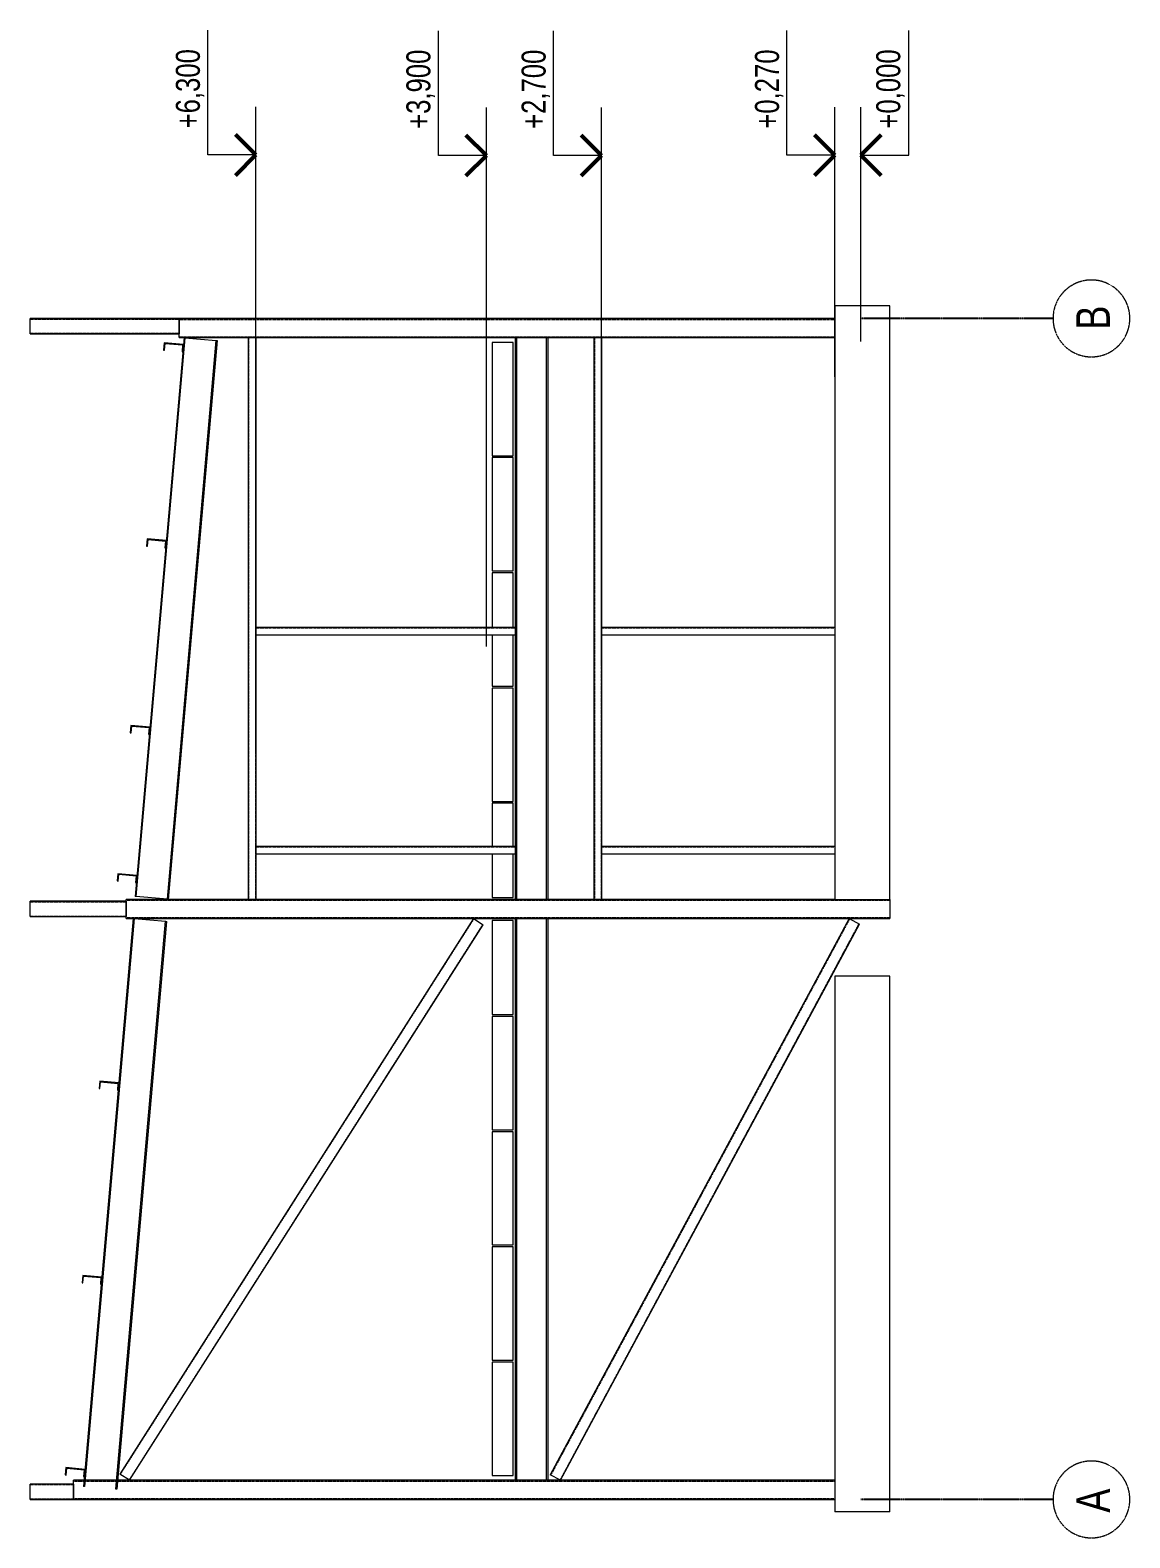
# Model space of a CAD drawing. Header units: millimetres. Extents: x 1117013 to 3394463, y -717780 to -102922.
# Drawn here: x 1422193 to 1433643, y -635682 to -619980 of the extents above; entities that cross this region are included whole.
import ezdxf

# ---------------------------------------------------------------- set-up
doc = ezdxf.new("R2010")
doc.units = ezdxf.units.MM
for name, pattern in [('ADSK_Линия сетки', [21, 12, -3, 3, -3]), ('ADSK_Невидимые', [5, 3, -2]), ('CENTERX2', [4, 2.5, -0.5, 0.5, -0.5])]:
    doc.linetypes.add(name, pattern=pattern)
for name, color, linetype, lineweight in [('Аннотация', 7, 'Continuous', 20), ('Каркас', 7, 'Continuous', 18), ('Несущие колонны', 7, 'Continuous', 18), ('Отметки', 7, 'Continuous', 9), ('Стены', 7, 'Continuous', 18)]:
    doc.layers.add(name, color=color, linetype=linetype, lineweight=lineweight)
doc.layers.add('Оси', color=1, linetype='CENTERX2')
doc.styles.add('Century Gothic', font='GOTHIC.TTF', dxfattribs={"width": 0.8, "height": 250})
doc.styles.add('Century Gothic_1', font='GOTHIC.TTF', dxfattribs={"width": 0.8, "height": 500})

# ---------------------------------------------------------------- blocks, each defined once
blk = doc.blocks.new('ADSK_КолоннаНесущая_Труба_ГОСТ 30245-2003 - 200x200x10-1059750-КР_DWG_Ф_А-В')
at = {"layer": 'Несущие колонны'}
for p, q in [((12100, 7100), (12300, 7100)), ((12100, 7100), (12100, 270)), ((12300, 270), (12300, 7100))]:
    blk.add_line(p, q, dxfattribs=at)
at = {"layer": 'Несущие колонны', "linetype": 'ADSK_Невидимые'}
for p, q in [((12110, 7100), (12110, 270)), ((12290, 7100), (12290, 270))]:
    blk.add_line(p, q, dxfattribs=at)
blk = doc.blocks.new('ADSK_КолоннаНесущая_Труба_ГОСТ 30245-2003 - 200x200x10-1068426-КР_DWG_Ф_А-В')
at = {"layer": 'Несущие колонны', "linetype": 'ADSK_Невидимые'}
for p, q in [((10, 8200), (10, 270)), ((190, 8200), (190, 8089)), ((190, 8080), (190, 7751)), ((190, 7742), (190, 270))]:
    blk.add_line(p, q, dxfattribs=at)
blk = doc.blocks.new('ADSK_КолоннаНесущая_Труба_ГОСТ 30245-2003 - 200x200x10-1059764-КР_DWG_Ф_А-В')
at = {"layer": 'Несущие колонны'}
for p, q in [((6050, 7650), (6250, 7650)), ((6050, 7650), (6050, -300)), ((6250, 270), (6250, 7650)), ((6250, -300), (6050, -300))]:
    blk.add_line(p, q, dxfattribs=at)
at = {"layer": 'Несущие колонны', "linetype": 'ADSK_Невидимые'}
for p, q in [((6060, 7650), (6060, -300)), ((6240, 7650), (6240, -300))]:
    blk.add_line(p, q, dxfattribs=at)
blk = doc.blocks.new('___Двутавр типа Ш _СТО АСЧМ 20-93__ Балка - 35Ш2-1101852-КР_DWG_Ф_А-В')
at = {"layer": 'Каркас'}
for p, q in [((6050, 3600), (200, 3600)), ((6050, 3586), (200, 3586)), ((6720, 3600), (6250, 3600)), ((12100, 3586), (6250, 3586)), ((9000, 3600), (6800, 3600)), ((12100, 3600), (9080, 3600)), ((200, 3274), (6050, 3274)), ((6050, 3260), (200, 3260)), ((6250, 3274), (12100, 3274)), ((12100, 3260), (6250, 3260))]:
    blk.add_line(p, q, dxfattribs=at)
blk = doc.blocks.new('___Двутавр типа Б _СТО АСЧМ 20-93__ Балка - 35Б1-1101854-КР_DWG_Ф_А-В')
at = {"layer": 'Каркас'}
for p, q in [((6251, 7221), (6279, 7548)), ((6279, 7548), (6280, 7557)), ((12099, 7038), (6279, 7548)), ((12100, 7047), (6280, 7557)), ((6250, 7212), (6251, 7221)), ((12070, 6703), (6250, 7212)), ((6251, 7221), (12071, 6712)), ((12099, 7038), (12071, 6712)), ((12100, 7047), (12099, 7038)), ((12071, 6712), (12070, 6703))]:
    blk.add_line(p, q, dxfattribs=at)
blk = doc.blocks.new('___Двутавр типа Б _СТО АСЧМ 20-93__ Балка - 35Б1-1101855-КР_DWG_Ф_А-В')
at = {"layer": 'Каркас'}
for p, q in [((135, 8085), (136, 8094)), ((6049, 7568), (135, 8085)), ((6050, 7577), (136, 8094)), ((106, 7749), (107, 7758)), ((6020, 7232), (106, 7749)), ((107, 7758), (6021, 7241)), ((6049, 7568), (6021, 7241)), ((6050, 7577), (6049, 7568)), ((6021, 7241), (6020, 7232))]:
    blk.add_line(p, q, dxfattribs=at)
blk = doc.blocks.new('ADSK_Балка_Труба_ГОСТ 30245-2003 - 80x80x5-1059788-КР_DWG_Ф_А-В')
at = {"layer": 'Каркас'}
for p, q in [((6250, 2700), (6250, 2780)), ((12100, 2780), (6250, 2780)), ((12100, 2700), (6250, 2700)), ((12100, 2780), (12100, 2700))]:
    blk.add_line(p, q, dxfattribs=at)
at = {"layer": 'Каркас', "linetype": 'ADSK_Невидимые'}
for p, q in [((12100, 2775), (6250, 2775)), ((12100, 2705), (6250, 2705))]:
    blk.add_line(p, q, dxfattribs=at)
blk = doc.blocks.new('SK_ПлитаПерекрытия_Пустотная - ПК 68-10-8-778403-КР_DWG_Ф_А-В')
at = {"layer": 'Каркас'}
for p, q in [((6270, 3840), (6270, 3620)), ((6720, 3840), (6270, 3840)), ((7250, 3840), (6800, 3840)), ((7250, 3620), (7250, 3840)), ((6270, 3620), (6720, 3620)), ((6800, 3620), (7250, 3620))]:
    blk.add_line(p, q, dxfattribs=at)
blk = doc.blocks.new('SK_ПлитаПерекрытия_Пустотная - ПК 68-10-8-778110-КР_DWG_Ф_А-В')
at = {"layer": 'Каркас'}
for p, q in [((6030, 3840), (5050, 3840)), ((5050, 3840), (5050, 3620)), ((6030, 3620), (6030, 3840)), ((5050, 3620), (6030, 3620))]:
    blk.add_line(p, q, dxfattribs=at)
blk = doc.blocks.new('SK_ПлитаПерекрытия_Пустотная - ПК 68-12-8-778387-КР_DWG_Ф_А-В')
at = {"layer": 'Каркас'}
for p, q in [((10870, 3840), (10870, 3620)), ((12050, 3840), (10870, 3840)), ((12050, 3620), (12050, 3840)), ((10870, 3620), (12050, 3620))]:
    blk.add_line(p, q, dxfattribs=at)
blk = doc.blocks.new('SK_ПлитаПерекрытия_Пустотная - ПК 68-12-8-V1-КР_DWG_Ф_А-В')
at = {"layer": 'Каркас'}
for p, q in [((8470, 3840), (8470, 3620)), ((9000, 3840), (8470, 3840)), ((9650, 3840), (9080, 3840)), ((9650, 3620), (9650, 3840)), ((8470, 3620), (9000, 3620)), ((9080, 3620), (9650, 3620))]:
    blk.add_line(p, q, dxfattribs=at)
blk = doc.blocks.new('SK_ПлитаПерекрытия_Пустотная - ПК 68-12-8-777867-КР_DWG_Ф_А-В')
at = {"layer": 'Каркас'}
for p, q in [((1430, 3840), (250, 3840)), ((250, 3840), (250, 3620)), ((1430, 3620), (1430, 3840)), ((250, 3620), (1430, 3620))]:
    blk.add_line(p, q, dxfattribs=at)
blk = doc.blocks.new('ADSK_КолоннаНесущая_Труба_ГОСТ 30245-2003 - 80x80x4-1059836-КР_DWG_Ф_А-В')
at = {"layer": 'Несущие колонны', "linetype": 'ADSK_Невидимые'}
for p, q in [((9004, 2700), (9004, 270)), ((9076, 2700), (9076, 270))]:
    blk.add_line(p, q, dxfattribs=at)
blk = doc.blocks.new('ADSK_КолоннаНесущая_Труба_ГОСТ 30245-2003 - 160x160x6-888300-КР_DWG_Ф_А-В')
at = {"layer": 'Несущие колонны'}
for p, q in [((12140, 8650), (12300, 8650)), ((12140, 8650), (12140, 7100)), ((12300, 7100), (12300, 8650)), ((12300, 7100), (12140, 7100))]:
    blk.add_line(p, q, dxfattribs=at)
at = {"layer": 'Несущие колонны', "linetype": 'ADSK_Невидимые'}
for p, q in [((12146, 8650), (12146, 7100)), ((12294, 8650), (12294, 7100))]:
    blk.add_line(p, q, dxfattribs=at)
blk = doc.blocks.new('ADSK_КолоннаНесущая_Труба_ГОСТ 30245-2003 - 160x160x6-1068432-КР_DWG_Ф_А-В')
at = {"layer": 'Несущие колонны', "linetype": 'ADSK_Невидимые'}
for p, q in [((6, 8650), (6, 8200)), ((154, 8650), (154, 8200))]:
    blk.add_line(p, q, dxfattribs=at)
blk = doc.blocks.new('ADSK_КолоннаНесущая_Труба_ГОСТ 30245-2003 - 160x160x6-888264-КР_DWG_Ф_А-В')
at = {"layer": 'Несущие колонны'}
for p, q in [((6070, 8650), (6230, 8650)), ((6070, 8650), (6070, 7650)), ((6230, 7650), (6230, 8650)), ((6230, 7650), (6070, 7650))]:
    blk.add_line(p, q, dxfattribs=at)
at = {"layer": 'Несущие колонны', "linetype": 'ADSK_Невидимые'}
for p, q in [((6076, 8650), (6076, 7650)), ((6224, 8650), (6224, 7650))]:
    blk.add_line(p, q, dxfattribs=at)
blk = doc.blocks.new('ADSK_КолоннаНесущая_Труба_ГОСТ 30245-2003 - 80x80x4-1084227-КР_DWG_Ф_А-В')
at = {"layer": 'Несущие колонны', "linetype": 'ADSK_Невидимые'}
for p, q in [((9004, 6300), (9004, 3600)), ((9076, 6300), (9076, 3600))]:
    blk.add_line(p, q, dxfattribs=at)
blk = doc.blocks.new('ADSK_Балка_Швеллер_ПолкиПараллельные_ГОСТ8240-97 - 20П-1102076-КР_DWG_Ф_А-В')
at = {"layer": 'Каркас'}
for p, q in [((11970, 7260), (11969, 7251)), ((11969, 7251), (12040, 7244)), ((12046, 7253), (11970, 7260)), ((12040, 7244), (12024, 7063)), ((12028, 7054), (12046, 7253)), ((12024, 7063), (11953, 7069)), ((11953, 7069), (11953, 7060))]:
    blk.add_line(p, q, dxfattribs=at)
blk = doc.blocks.new('ADSK_Балка_Швеллер_ПолкиПараллельные_ГОСТ8240-97 - 20П-1102077-КР_DWG_Ф_А-В')
at = {"layer": 'Каркас'}
for p, q in [((9928, 7438), (9927, 7429)), ((9927, 7429), (9998, 7423)), ((10004, 7432), (9928, 7438)), ((9998, 7423), (9982, 7242)), ((9986, 7232), (10004, 7432)), ((9911, 7248), (9910, 7239)), ((9982, 7242), (9911, 7248))]:
    blk.add_line(p, q, dxfattribs=at)
blk = doc.blocks.new('ADSK_Балка_Швеллер_ПолкиПараллельные_ГОСТ8240-97 - 20П-1102078-КР_DWG_Ф_А-В')
at = {"layer": 'Каркас'}
for p, q in [((7985, 7608), (7984, 7599)), ((7984, 7599), (8055, 7593)), ((8061, 7602), (7985, 7608)), ((8055, 7593), (8039, 7412)), ((8044, 7402), (8061, 7602)), ((7969, 7418), (7968, 7409)), ((8039, 7412), (7969, 7418))]:
    blk.add_line(p, q, dxfattribs=at)
blk = doc.blocks.new('ADSK_Балка_Швеллер_ПолкиПараллельные_ГОСТ8240-97 - 20П-1102079-КР_DWG_Ф_А-В')
at = {"layer": 'Каркас'}
for p, q in [((6441, 7743), (6440, 7734)), ((6440, 7734), (6511, 7728)), ((6517, 7737), (6441, 7743)), ((6511, 7728), (6495, 7547)), ((6499, 7537), (6517, 7737)), ((6425, 7553), (6424, 7544)), ((6495, 7547), (6425, 7553))]:
    blk.add_line(p, q, dxfattribs=at)
blk = doc.blocks.new('ADSK_Балка_Швеллер_ПолкиПараллельные_ГОСТ8240-97 - 20П-1102080-КР_DWG_Ф_А-В')
at = {"layer": 'Каркас'}
for p, q in [((4355, 7926), (4279, 7932)), ((4279, 7932), (4279, 7923)), ((4279, 7923), (4349, 7917)), ((4349, 7917), (4333, 7736)), ((4338, 7727), (4355, 7926)), ((4263, 7742), (4262, 7733)), ((4333, 7736), (4263, 7742))]:
    blk.add_line(p, q, dxfattribs=at)
blk = doc.blocks.new('ADSK_Балка_Швеллер_ПолкиПараллельные_ГОСТ8240-97 - 20П-1102081-КР_DWG_Ф_А-В')
at = {"layer": 'Каркас'}
for p, q in [((2257, 8109), (2256, 8100)), ((2256, 8100), (2327, 8094)), ((2333, 8103), (2257, 8109)), ((2327, 8094), (2311, 7913)), ((2315, 7903), (2333, 8103)), ((2241, 7919), (2240, 7910)), ((2311, 7913), (2241, 7919))]:
    blk.add_line(p, q, dxfattribs=at)
blk = doc.blocks.new('ADSK_Балка_Швеллер_ПолкиПараллельные_ГОСТ8240-97 - 20П-1102082-КР_DWG_Ф_А-В')
at = {"layer": 'Каркас'}
for p, q in [((255, 8285), (254, 8276)), ((254, 8276), (325, 8269)), ((331, 8278), (255, 8285)), ((325, 8269), (309, 8088)), ((313, 8079), (331, 8278)), ((238, 8094), (237, 8085)), ((309, 8088), (238, 8094))]:
    blk.add_line(p, q, dxfattribs=at)
blk = doc.blocks.new('ADSK_Балка_Труба_ГОСТ 30245-2003 - 120x120x5-1109412-КР_DWG_Ф_А-В')
at = {"layer": 'Каркас'}
for p, q in [((200, 3128), (257, 3234)), ((6050, 122), (257, 3234)), ((200, 3128), (5993, 16)), ((6050, 122), (5993, 16))]:
    blk.add_line(p, q, dxfattribs=at)
at = {"layer": 'Каркас', "linetype": 'ADSK_Невидимые'}
for p, q in [((6048, 117), (254, 3229)), ((5996, 21), (202, 3133))]:
    blk.add_line(p, q, dxfattribs=at)
blk = doc.blocks.new('ADSK_Балка_Труба_ГОСТ 30245-2003 - 120x120x5-1109532-КР_DWG_Ф_А-В')
at = {"layer": 'Каркас'}
for p, q in [((200, 7615), (264, 7716)), ((6050, 4035), (264, 7716)), ((200, 7615), (5986, 3934)), ((6050, 4035), (5986, 3934))]:
    blk.add_line(p, q, dxfattribs=at)
at = {"layer": 'Каркас', "linetype": 'ADSK_Невидимые'}
for p, q in [((6047, 4031), (262, 7712)), ((5988, 3938), (203, 7619))]:
    blk.add_line(p, q, dxfattribs=at)
blk = doc.blocks.new('Ось сетки - Круг_Ø8 мм-6577-КР_DWG_Ф_А-В')
at = {"layer": 'Оси', "lineweight": 20}
for start, end in [(360, 180), (180, 360)]:
    blk.add_arc((0, -2400), 400, start, end, dxfattribs=at)
blk = doc.blocks.new('Высотные отметки - Стрелка вверх-5091-КР_DWG_Ф_А-В')
at = {"layer": 'Аннотация'}
for p, q in [((13997, 4400), (15297, 4400)), ((13997, 3900), (13997, 4400)), ((13697, 3900), (14497, 3900))]:
    blk.add_line(p, q, dxfattribs=at)
at = {"layer": 'Аннотация', "lineweight": 50}
for q in [(13785, 4112), (14209, 4112)]:
    blk.add_line((13997, 3900), q, dxfattribs=at)
blk = doc.blocks.new('Высотные отметки - Стрелка вниз-5092-КР_DWG_Ф_А-В')
at = {"layer": 'Аннотация'}
for p, q in [((13700, 0), (14500, 0)), ((14000, 0), (14000, -500)), ((14000, -500), (15300, -500))]:
    blk.add_line(p, q, dxfattribs=at)
at = {"layer": 'Аннотация', "lineweight": 50}
for q in [(13788, -212), (14212, -212)]:
    blk.add_line((14000, 0), q, dxfattribs=at)

msp = doc.modelspace()

# ---------------------------------------------------------------- linework, layer by layer
at = {"layer": 'Несущие колонны'}
for p, q in [((1424543.339, -626282.3964), (1424543.339, -626202.3964)), ((1427243.339, -626202.3964), (1424543.339, -626202.3964)), ((1427243.339, -626202.3964), (1427243.339, -626282.3964)), ((1428143.339, -626282.3964), (1428143.339, -626202.3964)), ((1430573.339, -626202.3964), (1428143.339, -626202.3964)), ((1427243.339, -626282.3964), (1424543.339, -626282.3964)), ((1430573.339, -626282.3964), (1428143.339, -626282.3964)), ((1424543.339, -628562.3964), (1424543.339, -628482.3964)), ((1427243.339, -628482.3964), (1424543.339, -628482.3964)), ((1427243.339, -628562.3964), (1424543.339, -628562.3964)), ((1427243.339, -628482.3964), (1427243.339, -628562.3964)), ((1428143.339, -628562.3964), (1428143.339, -628482.3964)), ((1430573.339, -628482.3964), (1428143.339, -628482.3964)), ((1430573.339, -628562.3964), (1428143.339, -628562.3964)), ((1422193.339, -635282.3964), (1422193.339, -635122.3964)), ((1422643.339, -635122.3964), (1422193.339, -635122.3964)), ((1422643.339, -635282.3964), (1422643.339, -635082.3964)), ((1422754.8005, -635082.3964), (1422643.339, -635082.3964)), ((1422643.339, -635122.3964), (1422643.339, -635282.3964)), ((1423093.0878, -635082.3964), (1422763.8349, -635082.3964)), ((1430573.339, -635082.3964), (1423102.1222, -635082.3964)), ((1422193.339, -635282.3964), (1422643.339, -635282.3964)), ((1422643.339, -635282.3964), (1430573.339, -635282.3964))]:
    msp.add_line(p, q, dxfattribs=at)
at = {"layer": 'Оси', "linetype": 'ADSK_Линия сетки'}
for p, q in [((1432843.339, -622982.3964), (1430843.339, -622982.3964)), ((1432843.339, -635282.3964), (1430843.339, -635282.3964))]:
    msp.add_line(p, q, dxfattribs=at)
at = {"layer": 'Отметки', "lineweight": 20}
for p, q in [((1424543.339, -627509.2138), (1424543.339, -621280.011)), ((1426943.339, -626399.9094), (1426943.339, -621285.2782)), ((1428143.339, -626574.253), (1428143.339, -621285.5153)), ((1430573.339, -623424.2165), (1430573.339, -621283.3229)), ((1430843.339, -622023.8877), (1430843.339, -621282.2657)), ((1430843.339, -623220.9935), (1430843.339, -622023.8877)), ((1430573.339, -623589.678), (1430573.339, -623424.2165))]:
    msp.add_line(p, q, dxfattribs=at)
at = {"layer": 'Стены'}
for p, q in [((1431143.339, -622852.3964), (1430573.339, -622852.3964)), ((1430573.339, -622852.3964), (1430573.339, -629032.3964)), ((1431143.339, -629032.3964), (1431143.339, -622852.3964)), ((1430573.339, -629032.3964), (1431143.339, -629032.3964)), ((1431143.339, -629832.3964), (1430573.339, -629832.3964)), ((1430573.339, -629832.3964), (1430573.339, -635412.3964)), ((1431143.339, -635412.3964), (1431143.339, -629832.3964)), ((1431143.339, -635412.3964), (1430573.339, -635412.3964))]:
    msp.add_line(p, q, dxfattribs=at)

# ---------------------------------------------------------------- block references
at = {"layer": 'Аннотация', "rotation": 90}
for name in ['Высотные отметки - Стрелка вверх-5091-КР_DWG_Ф_А-В', 'Высотные отметки - Стрелка вниз-5092-КР_DWG_Ф_А-В']:
    msp.add_blockref(name, (1430843.339, -635282.3964), dxfattribs=at)
at = {"layer": 'Каркас', "rotation": 90}
for name, p in [('___Двутавр типа Б _СТО АСЧМ 20-93__ Балка - 35Б1-1101854-КР_DWG_Ф_А-В', (1430843.339, -635282.3964)), ('ADSK_Балка_Труба_ГОСТ 30245-2003 - 80x80x5-1059788-КР_DWG_Ф_А-В', (1427243.339, -635282.3964)), ('___Двутавр типа Ш _СТО АСЧМ 20-93__ Балка - 35Ш2-1101852-КР_DWG_Ф_А-В', (1430843.339, -635282.3964)), ('ADSK_Балка_Труба_ГОСТ 30245-2003 - 80x80x5-1059788-КР_DWG_Ф_А-В', (1430843.339, -635282.3964)), ('ADSK_Балка_Швеллер_ПолкиПараллельные_ГОСТ8240-97 - 20П-1102076-КР_DWG_Ф_А-В', (1430843.339, -635282.3964)), ('SK_ПлитаПерекрытия_Пустотная - ПК 68-12-8-778387-КР_DWG_Ф_А-В', (1430843.339, -635282.3964)), ('SK_ПлитаПерекрытия_Пустотная - ПК 68-12-8-778387-КР_DWG_Ф_А-В', (1430843.339, -636482.3964)), ('ADSK_Балка_Швеллер_ПолкиПараллельные_ГОСТ8240-97 - 20П-1102077-КР_DWG_Ф_А-В', (1430843.339, -635282.3964)), ('SK_ПлитаПерекрытия_Пустотная - ПК 68-12-8-V1-КР_DWG_Ф_А-В', (1430843.339, -635282.3964)), ('SK_ПлитаПерекрытия_Пустотная - ПК 68-12-8-778387-КР_DWG_Ф_А-В', (1430843.339, -638882.3964)), ('ADSK_Балка_Швеллер_ПолкиПараллельные_ГОСТ8240-97 - 20П-1102078-КР_DWG_Ф_А-В', (1430843.339, -635282.3964)), ('SK_ПлитаПерекрытия_Пустотная - ПК 68-10-8-778403-КР_DWG_Ф_А-В', (1430843.339, -635282.3964)), ('ADSK_Балка_Швеллер_ПолкиПараллельные_ГОСТ8240-97 - 20П-1102079-КР_DWG_Ф_А-В', (1430843.339, -635282.3964)), ('___Двутавр типа Б _СТО АСЧМ 20-93__ Балка - 35Б1-1101855-КР_DWG_Ф_А-В', (1430843.339, -635282.3964)), ('ADSK_Балка_Труба_ГОСТ 30245-2003 - 120x120x5-1109532-КР_DWG_Ф_А-В', (1430843.339, -635282.3964)), ('SK_ПлитаПерекрытия_Пустотная - ПК 68-10-8-778110-КР_DWG_Ф_А-В', (1430843.339, -635282.3964)), ('ADSK_Балка_Труба_ГОСТ 30245-2003 - 120x120x5-1109412-КР_DWG_Ф_А-В', (1430843.339, -635282.3964)), ('SK_ПлитаПерекрытия_Пустотная - ПК 68-12-8-777867-КР_DWG_Ф_А-В', (1430843.339, -631682.3964)), ('ADSK_Балка_Швеллер_ПолкиПараллельные_ГОСТ8240-97 - 20П-1102080-КР_DWG_Ф_А-В', (1430843.339, -635282.3964)), ('SK_ПлитаПерекрытия_Пустотная - ПК 68-12-8-777867-КР_DWG_Ф_А-В', (1430843.339, -632882.3964)), ('SK_ПлитаПерекрытия_Пустотная - ПК 68-12-8-777867-КР_DWG_Ф_А-В', (1430843.339, -634082.3964)), ('ADSK_Балка_Швеллер_ПолкиПараллельные_ГОСТ8240-97 - 20П-1102081-КР_DWG_Ф_А-В', (1430843.339, -635282.3964)), ('SK_ПлитаПерекрытия_Пустотная - ПК 68-12-8-777867-КР_DWG_Ф_А-В', (1430843.339, -635282.3964)), ('ADSK_Балка_Швеллер_ПолкиПараллельные_ГОСТ8240-97 - 20П-1102082-КР_DWG_Ф_А-В', (1430843.339, -635282.3964))]:
    msp.add_blockref(name, p, dxfattribs=at)
at = {"layer": 'Несущие колонны', "rotation": 90}
for name in ['ADSK_КолоннаНесущая_Труба_ГОСТ 30245-2003 - 160x160x6-888300-КР_DWG_Ф_А-В', 'ADSK_КолоннаНесущая_Труба_ГОСТ 30245-2003 - 200x200x10-1059750-КР_DWG_Ф_А-В', 'ADSK_КолоннаНесущая_Труба_ГОСТ 30245-2003 - 200x200x10-1059764-КР_DWG_Ф_А-В', 'ADSK_КолоннаНесущая_Труба_ГОСТ 30245-2003 - 160x160x6-888264-КР_DWG_Ф_А-В']:
    msp.add_blockref(name, (1430843.339, -635282.3964), dxfattribs=at)
at = {"layer": 'Несущие колонны', "linetype": 'ADSK_Невидимые', "rotation": 90}
for name, p in [('ADSK_КолоннаНесущая_Труба_ГОСТ 30245-2003 - 80x80x4-1084227-КР_DWG_Ф_А-В', (1430843.339, -635282.3964)), ('ADSK_КолоннаНесущая_Труба_ГОСТ 30245-2003 - 80x80x4-1059836-КР_DWG_Ф_А-В', (1430843.339, -635282.3964)), ('ADSK_КолоннаНесущая_Труба_ГОСТ 30245-2003 - 80x80x4-1084227-КР_DWG_Ф_А-В', (1430843.339, -637562.3964)), ('ADSK_КолоннаНесущая_Труба_ГОСТ 30245-2003 - 80x80x4-1059836-КР_DWG_Ф_А-В', (1430843.339, -637562.3964)), ('ADSK_КолоннаНесущая_Труба_ГОСТ 30245-2003 - 160x160x6-1068432-КР_DWG_Ф_А-В', (1430843.339, -635282.3964)), ('ADSK_КолоннаНесущая_Труба_ГОСТ 30245-2003 - 200x200x10-1068426-КР_DWG_Ф_А-В', (1430843.339, -635282.3964))]:
    msp.add_blockref(name, p, dxfattribs=at)
at = {"layer": 'Оси', "lineweight": 20, "rotation": 90}
for p in [(1430843.339, -622982.3964), (1430843.339, -635282.3964)]:
    msp.add_blockref('Ось сетки - Круг_Ø8 мм-6577-КР_DWG_Ф_А-В', p, dxfattribs=at)
at = {"layer": 'Отметки', "lineweight": 20, "rotation": 90}
for p in [(1428443.339, -635277.1292), (1432043.339, -635282.6335), (1434473.339, -635280.4411)]:
    msp.add_blockref('Высотные отметки - Стрелка вверх-5091-КР_DWG_Ф_А-В', p, dxfattribs=at)

# ---------------------------------------------------------------- texts
at = {"layer": 'Оси', "char_height": 350, "attachment_point": 1, "rotation": 90, "style": 'Century Gothic'}
for s, insert, width in [('\\fCentury Gothic|b0|i0|c204|p34|;\\W.8;В', (1433085.2692, -623098.4678), 275.7805), ('\\fCentury Gothic|b0|i0|c204|p34|;\\W.8;А', (1433085.2692, -635419.6678), 327.0885)]:
    msp.add_mtext(s, dxfattribs=dict(at, insert=insert, width=width))
at = {"layer": 'Отметки', "lineweight": 20, "char_height": 250, "width": 1014.868888, "attachment_point": 1, "rotation": 90, "line_spacing_factor": 0.984502, "style": 'Century Gothic_1'}
for s, insert in [('+6,300', (1423710.4685, -621002.8731)), ('+3,900', (1426110.4685, -621008.1402)), ('+2,700', (1427310.4685, -621008.3773)), ('+0,270', (1429740.4685, -621006.185)), ('+0,000', (1431003.1081, -621005.1278))]:
    msp.add_mtext(s, dxfattribs=dict(at, insert=insert))

doc.saveas('drawing.dxf')
